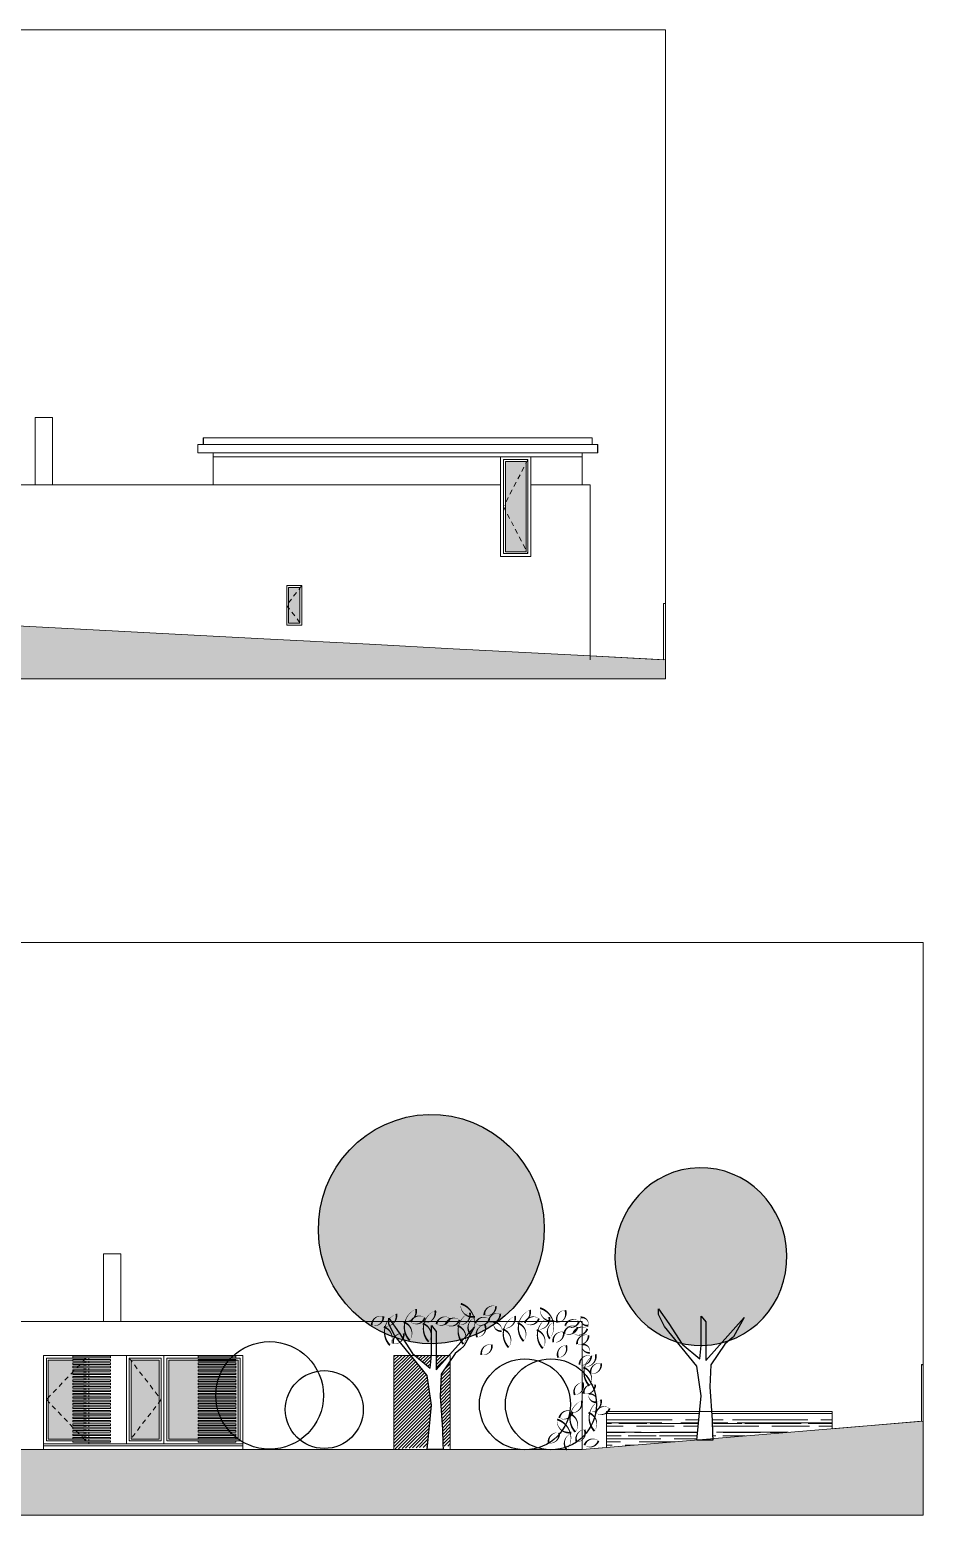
# Model space of a CAD drawing. Header units: metres. Extents: x -183 to 1639, y -350 to 198.
# Drawn here: x 564.62 to 588.37, y -183.95 to -144.46 of the extents above; entities that cross this region are included whole.
import ezdxf

# ---------------------------------------------------------------- set-up
doc = ezdxf.new("R2010")
doc.units = ezdxf.units.M
doc.header["$MEASUREMENT"] = 0
doc.header["$XCLIPFRAME"] = 2
doc.linetypes.add('DASHED', pattern=[19.05, 12.7, -6.35])
doc.layers.add('FLOATINGWINDOWS', color=2, linetype='Continuous', plot=False)
for name, color, linetype in [('okna', 4, 'Continuous'), ('panely', 4, 'Continuous'), ('pohled', 4, 'Continuous'), ('SRAFA', 251, 'Continuous'), ('SRAFY-TERÉN', 252, 'Continuous'), ('stafaz', 254, 'Continuous'), ('zariz.predmety', 203, 'Continuous')]:
    doc.layers.add(name, color=color, linetype=linetype)
picture_1 = doc.add_image_def('image1.jpg', size_in_pixel=(1024, 512))
picture_2 = doc.add_image_def('image2.jpg', size_in_pixel=(1280, 1024))
pattern_1 = [(360, (28.2745, 62.7584), (0.55, 0.25), [3.75, -0.5, 1.25, -0.25]), (360, (28.607, 62.8834), (-0.25, 0.3325), [0.75, -0.0825, 1.5, -0.1875]), (360, (28.3995, 62.9709), (1.3, 0.1675), [2, -0.35, 1, -0.25])]

msp = doc.modelspace()

# ---------------------------------------------------------------- hatches: boundary and pattern name
at = {"layer": 'SRAFA', "linetype": 'Continuous', "lineweight": 0}
for points in [[(577.815, -155.935), (577.265, -155.935), (577.265, -158.335), (577.815, -158.335)], [(571.504, -159.285), (571.804, -159.285), (571.804, -160.235), (571.504, -160.235)], [(565.118, -179.821), (566.068, -179.821), (566.068, -181.921), (565.118, -181.921)], [(567.318, -179.821), (568.068, -179.821), (568.068, -181.921), (567.318, -181.921)], [(568.318, -179.821), (570.168, -179.821), (570.168, -181.921), (568.318, -181.921)]]:
    msp.add_hatch(color=254, dxfattribs=at).paths.add_polyline_path(points)
h = msp.add_hatch(dxfattribs=at)
h.set_pattern_fill('ANSI31', color=254, scale=0.5, style=0)
h.paths.add_polyline_path([(574.75, -179.696), (574.303, -179.696), (574.303, -182.183), (575.195, -182.136), (575.306, -181.019), (575.189, -180.235)])
h.paths.add_polyline_path([(575.305, -179.696), (574.856, -179.696), (575.267, -180.038)], flags=17)
h.paths.add_polyline_path([(575.766, -179.696), (575.424, -179.696), (575.424, -180.078)])
h.paths.add_polyline_path([(575.803, -179.837), (575.556, -180.196), (575.535, -180.783), (575.599, -181.668), (575.607, -182.034), (575.609, -182.114), (575.803, -182.104)])
h = msp.add_hatch(dxfattribs=at)
h.set_pattern_fill('AR-RROOF', color=256, scale=0.25, style=0)
h.set_pattern_definition(pattern_1)
h.paths.add_polyline_path([(582.43, -181.19), (579.989, -181.19, -0.051189), (579.953, -181.223), (579.953, -181.886), (582.374, -181.758)])
h = msp.add_hatch(dxfattribs=at)
h.set_pattern_fill('AR-RROOF', color=256, scale=0.25, style=0)
h.set_pattern_definition(pattern_1)
h.paths.add_polyline_path([(585.953, -181.19), (582.748, -181.19), (582.765, -181.419), (582.772, -181.737), (585.953, -181.57)])
h = msp.add_hatch(dxfattribs=at)
h.set_pattern_fill('AR-RROOF', color=256, scale=0.25, style=0)
h.set_pattern_definition(pattern_1)
h.paths.add_polyline_path([(585.953, -181.644), (585.953, -181.57), (582.772, -181.737), (582.773, -181.785), (582.776, -181.908)])
h = msp.add_hatch(dxfattribs=at)
h.set_pattern_fill('AR-RROOF', color=256, scale=0.25, style=0)
h.set_pattern_definition(pattern_1)
h.paths.add_polyline_path([(582.374, -181.758), (579.953, -181.886), (579.953, -182.142), (582.355, -181.943)])
at = {"layer": 'SRAFY-TERÉN', "linetype": 'Continuous', "lineweight": 0}
for points in [[(579.524, -161.105), (581.519, -161.21), (581.519, -161.71), (543.449, -161.71), (543.449, -159.206), (552.519, -159.684), (570.848, -160.649), (573.655, -160.796), (575.875, -160.913)], [(552.303, -183.446), (550.303, -183.446), (550.303, -183.946), (588.372, -183.946), (588.372, -181.442), (579.303, -182.196), (560.993, -182.196), (560.743, -182.196), (560.743, -183.446)]]:
    msp.add_hatch(color=256, dxfattribs=at).paths.add_polyline_path(points)
at = {"layer": 'zariz.predmety', "linetype": 'Continuous', "ltscale": 0.001}
h = msp.add_hatch(color=252, dxfattribs=at)
edge = h.paths.add_edge_path()
edge.add_ellipse((575.297, -176.339), major_axis=(-0.065, 3.046), ratio=0.9851, start_angle=0, end_angle=360)
h = msp.add_hatch(color=252, dxfattribs=at)
edge = h.paths.add_edge_path()
edge.add_ellipse((582.463, -177.071), major_axis=(-0.05, 2.362), ratio=0.967195, start_angle=0, end_angle=360)

# ---------------------------------------------------------------- linework, layer by layer
at = {"layer": 'FLOATINGWINDOWS', "linetype": 'Continuous', "lineweight": 0, "flags": 128}
for points in [[(579.524, -161.105), (581.519, -161.21), (581.519, -161.71), (543.449, -161.71), (543.449, -159.206), (552.519, -159.684), (570.848, -160.649), (573.655, -160.796), (575.875, -160.913)], [(552.303, -183.446), (550.303, -183.446), (550.303, -183.946), (588.372, -183.946), (588.372, -181.442), (579.303, -182.196), (560.993, -182.196), (560.743, -182.196), (560.743, -183.446)]]:
    msp.add_lwpolyline(points, close=True, dxfattribs=at)
at = {"layer": 'okna', "linetype": 'Continuous', "lineweight": 0}
for p, q in [((565.234, -154.763), (564.774, -154.763)), ((564.774, -154.763), (564.774, -156.56)), ((565.234, -154.763), (565.234, -156.56)), ((569.239, -155.481), (569.239, -155.31)), ((579.569, -155.481), (579.569, -155.31)), ((577.14, -156.56), (552.519, -156.56)), ((571.079, -156.56), (573.029, -156.56)), ((571.233, -156.56), (571.173, -156.56)), ((571.393, -156.56), (571.333, -156.56)), ((571.571, -156.56), (571.511, -156.56)), ((571.796, -156.56), (571.736, -156.56)), ((571.966, -156.56), (571.906, -156.56)), ((572.398, -156.56), (572.338, -156.56)), ((572.753, -156.56), (572.693, -156.56)), ((572.963, -156.56), (572.903, -156.56)), ((573.029, -156.56), (573.304, -156.56)), ((573.238, -156.56), (573.178, -156.56)), ((575.058, -156.56), (574.998, -156.56)), ((575.268, -156.56), (575.208, -156.56)), ((575.334, -156.56), (575.609, -156.56)), ((575.543, -156.56), (575.483, -156.56)), ((578.579, -156.56), (577.94, -156.56)), ((579.519, -156.56), (578.579, -156.56)), ((579.519, -161.21), (579.519, -156.56)), ((577.274, -158.46), (577.214, -158.46)), ((577.34, -158.46), (577.915, -158.46)), ((577.849, -158.46), (577.789, -158.46)), ((566.588, -176.999), (567.048, -176.999)), ((566.588, -176.999), (566.588, -178.796)), ((567.048, -176.999), (567.048, -178.796)), ((560.743, -178.796), (579.303, -178.796)), ((579.303, -178.796), (579.303, -182.196)), ((579.953, -181.19), (579.953, -182.142)), ((582.43, -181.19), (579.953, -181.19)), ((585.953, -181.19), (582.748, -181.19)), ((585.953, -181.19), (585.953, -181.644)), ((564.993, -182.099), (564.993, -182.196)), ((566.193, -182.046), (567.193, -182.046)), ((570.293, -182.099), (570.293, -182.196))]:
    msp.add_line(p, q, dxfattribs=at)
at = {"layer": 'okna', "linetype": 'DASHED', "lineweight": 0, "ltscale": 0.01}
for p, q in [((577.865, -155.885), (577.215, -157.135)), ((577.215, -157.135), (577.865, -158.385)), ((571.854, -159.235), (571.454, -159.76)), ((571.454, -159.76), (571.854, -160.285)), ((566.118, -179.771), (565.068, -180.871)), ((567.268, -179.771), (568.118, -180.871)), ((565.068, -180.871), (566.118, -181.971)), ((568.118, -180.871), (567.268, -181.971))]:
    msp.add_line(p, q, dxfattribs=at)
at = {"layer": 'okna', "linetype": 'Continuous', "lineweight": 0}
for points in [[(571.454, -159.235), (571.854, -159.235), (571.854, -160.285), (571.454, -160.285)], [(571.504, -159.285), (571.804, -159.285), (571.804, -160.235), (571.504, -160.235)], [(565.775, -179.718), (566.775, -179.718), (566.775, -179.758), (565.775, -179.758)], [(565.775, -179.807), (566.775, -179.807), (566.775, -179.847), (565.775, -179.847)], [(565.775, -179.897), (566.775, -179.897), (566.775, -179.937), (565.775, -179.937)], [(565.775, -179.987), (566.775, -179.987), (566.775, -180.027), (565.775, -180.027)], [(567.193, -179.696), (568.193, -179.696), (568.193, -182.046), (567.193, -182.046)], [(567.268, -179.771), (568.118, -179.771), (568.118, -181.971), (567.268, -181.971)], [(567.318, -179.821), (568.068, -179.821), (568.068, -181.921), (567.318, -181.921)], [(568.193, -179.696), (570.293, -179.696), (570.293, -182.046), (568.193, -182.046)], [(568.268, -179.771), (570.218, -179.771), (570.218, -181.971), (568.268, -181.971)], [(568.318, -179.821), (570.168, -179.821), (570.168, -181.921), (568.318, -181.921)], [(569.104, -179.718), (570.104, -179.718), (570.104, -179.758), (569.104, -179.758)], [(569.104, -179.807), (570.104, -179.807), (570.104, -179.847), (569.104, -179.847)], [(569.104, -179.897), (570.104, -179.897), (570.104, -179.937), (569.104, -179.937)], [(569.104, -179.987), (570.104, -179.987), (570.104, -180.027), (569.104, -180.027)], [(565.775, -180.077), (566.775, -180.077), (566.775, -180.117), (565.775, -180.117)], [(565.775, -180.167), (566.775, -180.167), (566.775, -180.207), (565.775, -180.207)], [(565.775, -180.257), (566.775, -180.257), (566.775, -180.297), (565.775, -180.297)], [(565.775, -180.347), (566.775, -180.347), (566.775, -180.387), (565.775, -180.387)], [(565.775, -180.437), (566.775, -180.437), (566.775, -180.477), (565.775, -180.477)], [(569.104, -180.077), (570.104, -180.077), (570.104, -180.117), (569.104, -180.117)], [(569.104, -180.167), (570.104, -180.167), (570.104, -180.207), (569.104, -180.207)], [(569.104, -180.257), (570.104, -180.257), (570.104, -180.297), (569.104, -180.297)], [(569.104, -180.347), (570.104, -180.347), (570.104, -180.387), (569.104, -180.387)], [(569.104, -180.437), (570.104, -180.437), (570.104, -180.477), (569.104, -180.477)], [(565.775, -180.527), (566.775, -180.527), (566.775, -180.567), (565.775, -180.567)], [(565.775, -180.617), (566.775, -180.617), (566.775, -180.657), (565.775, -180.657)], [(565.775, -180.707), (566.775, -180.707), (566.775, -180.747), (565.775, -180.747)], [(565.775, -180.797), (566.775, -180.797), (566.775, -180.837), (565.775, -180.837)], [(569.104, -180.527), (570.104, -180.527), (570.104, -180.567), (569.104, -180.567)], [(569.104, -180.617), (570.104, -180.617), (570.104, -180.657), (569.104, -180.657)], [(569.104, -180.707), (570.104, -180.707), (570.104, -180.747), (569.104, -180.747)], [(569.104, -180.797), (570.104, -180.797), (570.104, -180.837), (569.104, -180.837)], [(565.775, -180.887), (566.775, -180.887), (566.775, -180.927), (565.775, -180.927)], [(565.775, -180.977), (566.775, -180.977), (566.775, -181.017), (565.775, -181.017)], [(565.775, -181.067), (566.775, -181.067), (566.775, -181.107), (565.775, -181.107)], [(565.775, -181.157), (566.775, -181.157), (566.775, -181.197), (565.775, -181.197)], [(569.104, -180.887), (570.104, -180.887), (570.104, -180.927), (569.104, -180.927)], [(569.104, -180.977), (570.104, -180.977), (570.104, -181.017), (569.104, -181.017)], [(569.104, -181.067), (570.104, -181.067), (570.104, -181.107), (569.104, -181.107)], [(569.104, -181.157), (570.104, -181.157), (570.104, -181.197), (569.104, -181.197)], [(565.775, -181.247), (566.775, -181.247), (566.775, -181.287), (565.775, -181.287)], [(565.775, -181.337), (566.775, -181.337), (566.775, -181.377), (565.775, -181.377)], [(565.775, -181.426), (566.775, -181.426), (566.775, -181.466), (565.775, -181.466)], [(565.775, -181.516), (566.775, -181.516), (566.775, -181.556), (565.775, -181.556)], [(565.775, -181.606), (566.775, -181.606), (566.775, -181.646), (565.775, -181.646)], [(569.104, -181.247), (570.104, -181.247), (570.104, -181.287), (569.104, -181.287)], [(569.104, -181.337), (570.104, -181.337), (570.104, -181.377), (569.104, -181.377)], [(569.104, -181.426), (570.104, -181.426), (570.104, -181.466), (569.104, -181.466)], [(569.104, -181.516), (570.104, -181.516), (570.104, -181.556), (569.104, -181.556)], [(569.104, -181.606), (570.104, -181.606), (570.104, -181.646), (569.104, -181.646)], [(565.775, -181.696), (566.775, -181.696), (566.775, -181.736), (565.775, -181.736)], [(565.775, -181.786), (566.775, -181.786), (566.775, -181.826), (565.775, -181.826)], [(565.775, -181.876), (566.775, -181.876), (566.775, -181.916), (565.775, -181.916)], [(565.775, -181.966), (566.775, -181.966), (566.775, -182.006), (565.775, -182.006)], [(569.104, -181.696), (570.104, -181.696), (570.104, -181.736), (569.104, -181.736)], [(569.104, -181.786), (570.104, -181.786), (570.104, -181.826), (569.104, -181.826)], [(569.104, -181.876), (570.104, -181.876), (570.104, -181.916), (569.104, -181.916)], [(569.104, -181.966), (570.104, -181.966), (570.104, -182.006), (569.104, -182.006)], [(564.993, -182.046), (570.293, -182.046), (570.293, -182.099), (564.993, -182.099)]]:
    msp.add_lwpolyline(points, close=True, dxfattribs=at)
for points in [[(566.193, -182.006), (566.193, -182.046), (564.993, -182.046), (564.993, -179.696), (566.193, -179.696), (566.193, -179.718)], [(565.775, -181.971), (565.068, -181.971), (565.068, -179.771), (566.118, -179.771), (566.118, -179.807)], [(566.068, -181.916), (566.068, -181.921), (565.118, -181.921), (565.118, -179.821), (565.775, -179.821)], [(566.068, -179.847), (566.068, -179.897)], [(566.068, -179.937), (566.068, -179.987)], [(566.068, -180.027), (566.068, -180.077)], [(566.118, -179.847), (566.118, -179.897)], [(566.118, -179.937), (566.118, -179.987)], [(566.118, -180.027), (566.118, -180.077)], [(566.193, -179.758), (566.193, -179.807)], [(566.193, -179.847), (566.193, -179.897)], [(566.193, -179.937), (566.193, -179.987)], [(566.193, -180.027), (566.193, -180.077)], [(566.068, -180.117), (566.068, -180.167)], [(566.068, -180.207), (566.068, -180.257)], [(566.068, -180.297), (566.068, -180.347)], [(566.068, -180.387), (566.068, -180.437)], [(566.118, -180.117), (566.118, -180.167)], [(566.118, -180.207), (566.118, -180.257)], [(566.118, -180.297), (566.118, -180.347)], [(566.118, -180.387), (566.118, -180.437)], [(566.193, -180.117), (566.193, -180.167)], [(566.193, -180.207), (566.193, -180.257)], [(566.193, -180.297), (566.193, -180.347)], [(566.193, -180.387), (566.193, -180.437)], [(566.068, -180.477), (566.068, -180.527)], [(566.068, -180.567), (566.068, -180.617)], [(566.068, -180.657), (566.068, -180.707)], [(566.068, -180.747), (566.068, -180.797)], [(566.068, -180.837), (566.068, -180.887)], [(566.118, -180.477), (566.118, -180.527)], [(566.118, -180.567), (566.118, -180.617)], [(566.118, -180.657), (566.118, -180.707)], [(566.118, -180.747), (566.118, -180.797)], [(566.118, -180.837), (566.118, -180.887)], [(566.193, -180.477), (566.193, -180.527)], [(566.193, -180.567), (566.193, -180.617)], [(566.193, -180.657), (566.193, -180.707)], [(566.193, -180.747), (566.193, -180.797)], [(566.193, -180.837), (566.193, -180.887)], [(566.068, -180.927), (566.068, -180.977)], [(566.068, -181.017), (566.068, -181.067)], [(566.068, -181.107), (566.068, -181.157)], [(566.068, -181.197), (566.068, -181.247)], [(566.118, -180.927), (566.118, -180.977)], [(566.118, -181.017), (566.118, -181.067)], [(566.118, -181.107), (566.118, -181.157)], [(566.118, -181.197), (566.118, -181.247)], [(566.193, -180.927), (566.193, -180.977)], [(566.193, -181.017), (566.193, -181.067)], [(566.193, -181.107), (566.193, -181.157)], [(566.193, -181.197), (566.193, -181.247)], [(566.068, -181.287), (566.068, -181.337)], [(566.068, -181.377), (566.068, -181.426)], [(566.068, -181.466), (566.068, -181.516)], [(566.068, -181.556), (566.068, -181.606)], [(566.118, -181.287), (566.118, -181.337)], [(566.118, -181.377), (566.118, -181.426)], [(566.118, -181.466), (566.118, -181.516)], [(566.118, -181.556), (566.118, -181.606)], [(566.193, -181.287), (566.193, -181.337)], [(566.193, -181.377), (566.193, -181.426)], [(566.193, -181.466), (566.193, -181.516)], [(566.193, -181.556), (566.193, -181.606)], [(566.068, -181.646), (566.068, -181.696)], [(566.068, -181.736), (566.068, -181.786)], [(566.068, -181.826), (566.068, -181.876)], [(566.118, -181.646), (566.118, -181.696)], [(566.118, -181.736), (566.118, -181.786)], [(566.118, -181.826), (566.118, -181.876)], [(566.118, -181.916), (566.118, -181.966)], [(566.193, -181.646), (566.193, -181.696)], [(566.193, -181.736), (566.193, -181.786)], [(566.193, -181.826), (566.193, -181.876)], [(566.193, -181.916), (566.193, -181.966)]]:
    msp.add_lwpolyline(points, dxfattribs=at)
at = {"layer": 'panely', "linetype": 'Continuous', "lineweight": 0}
for p, q in [((569.504, -155.71), (569.504, -156.56)), ((577.14, -155.81), (577.14, -158.46)), ((577.94, -155.81), (577.94, -158.46)), ((579.304, -155.71), (579.304, -156.56)), ((581.519, -159.71), (581.469, -159.71)), ((581.469, -159.71), (581.469, -161.21)), ((581.519, -161.21), (581.519, -159.71)), ((588.322, -181.442), (588.322, -179.942)), ((588.372, -179.942), (588.322, -179.942)), ((588.372, -181.442), (588.372, -179.942))]:
    msp.add_line(p, q, dxfattribs=at)
for points in [[(577.14, -155.81), (577.94, -155.81), (577.94, -158.46), (577.14, -158.46)], [(577.215, -155.885), (577.865, -155.885), (577.865, -158.385), (577.215, -158.385)], [(577.265, -155.935), (577.815, -155.935), (577.815, -158.335), (577.265, -158.335)]]:
    msp.add_lwpolyline(points, close=True, dxfattribs=at)
at = {"layer": 'pohled', "lineweight": 0}
for p, q in [((579.719, -155.481), (569.089, -155.481)), ((569.089, -155.71), (569.089, -155.481)), ((579.569, -155.31), (569.239, -155.31)), ((579.719, -155.71), (579.719, -155.481)), ((579.719, -155.71), (569.089, -155.71)), ((579.304, -155.81), (569.504, -155.81)), ((579.304, -155.785), (579.304, -155.71)), ((579.304, -156.56), (579.304, -156.485)), ((564.993, -182.046), (564.993, -179.696)), ((566.193, -179.696), (570.293, -179.696)), ((566.193, -179.696), (566.193, -179.718)), ((566.193, -179.758), (566.193, -179.807)), ((566.193, -179.847), (566.193, -179.897)), ((566.193, -179.937), (566.193, -179.987)), ((566.193, -180.027), (566.193, -180.077)), ((567.193, -179.696), (567.193, -182.046)), ((568.193, -179.696), (568.193, -182.046)), ((570.293, -179.696), (570.293, -182.046)), ((574.303, -182.196), (574.303, -179.696)), ((574.303, -179.696), (575.803, -179.696)), ((575.803, -179.696), (575.803, -182.196)), ((566.193, -180.117), (566.193, -180.167)), ((566.193, -180.207), (566.193, -180.257)), ((566.193, -180.297), (566.193, -180.347)), ((566.193, -180.387), (566.193, -180.437)), ((566.193, -180.477), (566.193, -180.527)), ((566.193, -180.567), (566.193, -180.617)), ((566.193, -180.657), (566.193, -180.707)), ((566.193, -180.747), (566.193, -180.797)), ((566.193, -180.837), (566.193, -180.887)), ((566.193, -180.927), (566.193, -180.977)), ((566.193, -181.017), (566.193, -181.067)), ((566.193, -181.107), (566.193, -181.157)), ((566.193, -181.197), (566.193, -181.247)), ((566.193, -181.287), (566.193, -181.337)), ((566.193, -181.377), (566.193, -181.426)), ((566.193, -181.466), (566.193, -181.516)), ((566.193, -181.556), (566.193, -181.606)), ((566.193, -181.646), (566.193, -181.696)), ((566.193, -181.736), (566.193, -181.786)), ((566.193, -181.826), (566.193, -181.876)), ((566.193, -181.916), (566.193, -181.966)), ((566.193, -182.006), (566.193, -182.046)), ((566.193, -182.046), (565.193, -182.046))]:
    msp.add_line(p, q, dxfattribs=at)
at = {"layer": 'zariz.predmety', "color": 253, "linetype": 'Continuous', "ltscale": 0.001}
for points in [[(574.722, -179.298, 0, 0, 0.520567), (574.722, -179.298, 0, 0.05, 0.520567), (574.562, -178.813, 0, 0.05, 0.520567), (574.583, -178.79, 0, 0.05, 0.520567), (574.893, -178.464, 0, 0.05, 0.520567), (574.722, -179.298, 0.05, 0.05, 0)], [(575.229, -179.336, 0, 0, 0.520567), (575.229, -179.336, 0, 0.05, 0.520567), (575.069, -178.851, 0, 0.05, 0.520567), (575.09, -178.828, 0, 0.05, 0.520567), (575.4, -178.502, 0, 0.05, 0.520567), (575.229, -179.336, 0.05, 0.05, 0)], [(576.081, -178.323, 0, 0, 0.520567), (576.081, -178.323, 0, 0.05, 0.520567), (576.458, -178.667, 0, 0.05, 0.520567), (576.451, -178.698, 0, 0.05, 0.520567), (576.34, -179.134, 0, 0.05, 0.520567), (576.081, -178.323, 0.05, 0.05, 0)], [(577.015, -178.39, 0, 0, 0.520567), (577.015, -178.39, 0, 0.05, 0.520567), (576.706, -178.627, 0, 0.05, 0.520567), (577.015, -178.39, 0.05, 0.05, 0)], [(577.752, -179.322, 0, 0, 0.520567), (577.752, -179.322, 0, 0.05, 0.520567), (577.592, -178.837, 0, 0.05, 0.520567), (577.613, -178.814, 0, 0.05, 0.520567), (577.923, -178.487, 0, 0.05, 0.520567), (577.752, -179.322, 0.05, 0.05, 0)], [(578.188, -178.439, 0, 0, 0.520567), (578.188, -178.439, 0, 0.05, 0.520567), (578.566, -178.783, 0, 0.05, 0.520567), (578.559, -178.814, 0, 0.05, 0.520567), (578.448, -179.25, 0, 0.05, 0.520567), (578.188, -178.439, 0.05, 0.05, 0)], [(578.647, -178.824, 0, 0, 0.520567), (578.647, -178.824, 0, 0.05, 0.520567), (578.856, -178.495, 0, 0.05, 0.520567), (578.647, -178.824, 0.05, 0.05, 0)], [(573.715, -178.897, 0, 0, 0.520567), (573.715, -178.897, 0, 0.05, 0.520567), (574.024, -178.661, 0, 0.05, 0.520567), (573.715, -178.897, 0.05, 0.05, 0)], [(574.196, -179.427, 0, 0, 0.520567), (574.196, -179.427, 0, 0.05, 0.520567), (574.036, -178.942, 0, 0.05, 0.520567), (574.057, -178.918, 0, 0.05, 0.520567), (574.367, -178.592, 0, 0.05, 0.520567), (574.196, -179.427, 0.05, 0.05, 0)], [(574.754, -178.813, 0, 0, 0.520567), (574.754, -178.813, 0, 0.05, 0.520567), (575.124, -178.694, 0, 0.05, 0.520567), (574.754, -178.813, 0.05, 0.05, 0)], [(575.788, -178.702, 0, 0, 0.520567), (575.788, -178.702, 0, 0.05, 0.520567), (575.435, -178.866, 0, 0.05, 0.520567), (575.788, -178.702, 0.05, 0.05, 0)], [(575.676, -178.87, 0, 0, 0.520567), (575.676, -178.87, 0, 0.05, 0.520567), (576.047, -178.752, 0, 0.05, 0.520567), (575.676, -178.87, 0.05, 0.05, 0)], [(576.152, -179.394, 0, 0, 0.520567), (576.152, -179.394, 0, 0.05, 0.520567), (575.991, -178.909, 0, 0.05, 0.520567), (576.012, -178.885, 0, 0.05, 0.520567), (576.322, -178.559, 0, 0.05, 0.520567), (576.152, -179.394, 0.05, 0.05, 0)], [(576.467, -178.849, 0, 0, 0.520567), (576.467, -178.849, 0, 0.05, 0.520567), (576.838, -178.73, 0, 0.05, 0.520567), (576.467, -178.849, 0.05, 0.05, 0)], [(576.514, -179.214, 0, 0, 0.520567), (576.514, -179.214, 0, 0.05, 0.520567), (576.723, -178.886, 0, 0.05, 0.520567), (576.514, -179.214, 0.05, 0.05, 0)], [(577.13, -178.584, 0, 0, 0.520567), (577.13, -178.584, 0, 0.05, 0.520567), (576.821, -178.821, 0, 0.05, 0.520567), (577.13, -178.584, 0.05, 0.05, 0)], [(576.959, -178.83, 0, 0, 0.520567), (576.959, -178.83, 0, 0.05, 0.520567), (577.163, -179.048, 0, 0.05, 0.520567), (576.959, -178.83, 0.05, 0.05, 0)], [(577.352, -179.484, 0, 0, 0.520567), (577.352, -179.484, 0, 0.05, 0.520567), (577.192, -178.999, 0, 0.05, 0.520567), (577.213, -178.975, 0, 0.05, 0.520567), (577.523, -178.649, 0, 0.05, 0.520567), (577.352, -179.484, 0.05, 0.05, 0)], [(577.784, -178.836, 0, 0, 0.520567), (577.784, -178.836, 0, 0.05, 0.520567), (578.155, -178.718, 0, 0.05, 0.520567), (577.784, -178.836, 0.05, 0.05, 0)], [(578.259, -179.51, 0, 0, 0.520567), (578.259, -179.51, 0, 0.05, 0.520567), (578.099, -179.025, 0, 0.05, 0.520567), (578.12, -179.001, 0, 0.05, 0.520567), (578.43, -178.675, 0, 0.05, 0.520567), (578.259, -179.51, 0.05, 0.05, 0)], [(578.855, -178.907, 0, 0, 0.520567), (578.855, -178.907, 0, 0.05, 0.520567), (579.225, -178.789, 0, 0.05, 0.520567), (578.855, -178.907, 0.05, 0.05, 0)], [(579.266, -178.687, 0, 0, 0.520567), (579.266, -178.687, 0, 0.05, 0.520567), (579.471, -178.905, 0, 0.05, 0.520567), (579.266, -178.687, 0.05, 0.05, 0)], [(574.562, -179.113, 0, 0, 0.520567), (574.562, -179.113, 0, 0.05, 0.520567), (574.284, -179.385, 0, 0.05, 0.520567), (574.562, -179.113, 0.05, 0.05, 0)], [(578.814, -179.074, 0, 0, 0.520567), (578.814, -179.074, 0, 0.05, 0.520567), (578.537, -179.347, 0, 0.05, 0.520567), (578.814, -179.074, 0.05, 0.05, 0)], [(579.183, -178.943, 0, 0, 0.520567), (579.183, -178.943, 0, 0.05, 0.520567), (578.83, -179.106, 0, 0.05, 0.520567), (579.183, -178.943, 0.05, 0.05, 0)], [(579.071, -179.111, 0, 0, 0.520567), (579.071, -179.111, 0, 0.05, 0.520567), (579.442, -178.992, 0, 0.05, 0.520567), (579.071, -179.111, 0.05, 0.05, 0)], [(579.476, -179.161, 0, 0, 0.520567), (579.476, -179.161, 0, 0.05, 0.520567), (579.168, -179.398, 0, 0.05, 0.520567), (579.476, -179.161, 0.05, 0.05, 0)], [(576.906, -179.409, 0, 0, 0.520567), (576.906, -179.409, 0, 0.05, 0.520567), (576.629, -179.682, 0, 0.05, 0.520567), (576.906, -179.409, 0.05, 0.05, 0)], [(578.67, -179.757, 0, 0, 0.520567), (578.67, -179.757, 0, 0.05, 0.520567), (578.878, -179.428, 0, 0.05, 0.520567), (578.67, -179.757, 0.05, 0.05, 0)], [(579.305, -179.407, 0, 0, 0.520567), (579.305, -179.407, 0, 0.05, 0.520567), (579.51, -179.625, 0, 0.05, 0.520567), (579.305, -179.407, 0.05, 0.05, 0)], [(579.497, -180.502, 0, 0, 0.520567), (579.497, -180.502, 0, 0.05, 0.520567), (579.337, -180.017, 0, 0.05, 0.520567), (579.358, -179.993, 0, 0.05, 0.520567), (579.668, -179.667, 0, 0.05, 0.520567), (579.497, -180.502, 0.05, 0.05, 0)], [(579.237, -179.944, 0, 0, 0.520567), (579.237, -179.944, 0, 0.05, 0.520567), (579.545, -179.708, 0, 0.05, 0.520567), (579.237, -179.944, 0.05, 0.05, 0)], [(579.809, -179.908, 0, 0, 0.520567), (579.809, -179.908, 0, 0.05, 0.520567), (579.532, -180.181, 0, 0.05, 0.520567), (579.809, -179.908, 0.05, 0.05, 0)], [(579.11, -180.747, 0, 0, 0.520567), (579.11, -180.747, 0, 0.05, 0.520567), (579.319, -180.418, 0, 0.05, 0.520567), (579.11, -180.747, 0.05, 0.05, 0)], [(579.653, -180.474, 0, 0, 0.520567), (579.653, -180.474, 0, 0.05, 0.520567), (579.345, -180.711, 0, 0.05, 0.520567), (579.653, -180.474, 0.05, 0.05, 0)], [(579.635, -181.708, 0, 0, 0.520567), (579.635, -181.708, 0, 0.05, 0.520567), (579.475, -181.223, 0, 0.05, 0.520567), (579.496, -181.199, 0, 0.05, 0.520567), (579.806, -180.873, 0, 0.05, 0.520567), (579.635, -181.708, 0.05, 0.05, 0)], [(579.482, -180.72, 0, 0, 0.520567), (579.482, -180.72, 0, 0.05, 0.520567), (579.687, -180.938, 0, 0.05, 0.520567), (579.482, -180.72, 0.05, 0.05, 0)], [(579.053, -181.196, 0, 0, 0.520567), (579.053, -181.196, 0, 0.05, 0.520567), (578.7, -181.359, 0, 0.05, 0.520567), (579.053, -181.196, 0.05, 0.05, 0)], [(579.126, -181.732, 0, 0, 0.520567), (579.126, -181.732, 0, 0.05, 0.520567), (578.966, -181.247, 0, 0.05, 0.520567), (578.987, -181.223, 0, 0.05, 0.520567), (579.297, -180.897, 0, 0.05, 0.520567), (579.126, -181.732, 0.05, 0.05, 0)], [(579.667, -181.222, 0, 0, 0.520567), (579.667, -181.222, 0, 0.05, 0.520567), (580.037, -181.103, 0, 0.05, 0.520567), (579.667, -181.222, 0.05, 0.05, 0)], [(578.642, -181.399, 0, 0, 0.520567), (578.642, -181.399, 0, 0.05, 0.520567), (579.019, -181.743, 0, 0.05, 0.520567), (579.012, -181.774, 0, 0.05, 0.520567), (578.901, -182.211, 0, 0.05, 0.520567), (578.642, -181.399, 0.05, 0.05, 0)], [(578.692, -181.753, 0, 0, 0.520567), (578.692, -181.753, 0, 0.05, 0.520567), (578.415, -182.026, 0, 0.05, 0.520567), (578.692, -181.753, 0.05, 0.05, 0)], [(579.162, -182, 0, 0, 0.520567), (579.162, -182, 0, 0.05, 0.520567), (579.37, -181.671, 0, 0.05, 0.520567), (579.162, -182, 0.05, 0.05, 0)], [(579.369, -182.083, 0, 0, 0.520567), (579.369, -182.083, 0, 0.05, 0.520567), (579.74, -181.965, 0, 0.05, 0.520567), (579.369, -182.083, 0.05, 0.05, 0)]]:
    msp.add_lwpolyline(points, format="xyseb", close=True, dxfattribs=at)
for points in [[(582.355, -181.947), (582.472, -180.77), (582.355, -179.985), (581.491, -178.926), (581.334, -178.612), (581.334, -178.455), (581.609, -178.848), (581.962, -179.397), (582.433, -179.789), (582.472, -179.436), (582.472, -178.651), (582.59, -178.808), (582.59, -179.828), (583.61, -178.691), (583.327, -179.2), (583.327, -179.2), (583.327, -179.2), (583.236, -179.278), (583.1, -179.397), (582.722, -179.947), (582.701, -180.534), (582.765, -181.419), (582.773, -181.785), (582.777, -181.947)], [(575.189, -182.196), (575.306, -181.019), (575.189, -180.235), (574.325, -179.175), (574.168, -178.862), (574.168, -178.705), (574.443, -179.097), (574.796, -179.646), (575.267, -180.038), (575.306, -179.685), (575.306, -178.901), (575.424, -179.058), (575.424, -180.078), (576.444, -178.94), (576.161, -179.449), (576.161, -179.449), (576.161, -179.449), (576.07, -179.527), (575.934, -179.646), (575.556, -180.196), (575.535, -180.783), (575.599, -181.668), (575.607, -182.034), (575.611, -182.196)]]:
    msp.add_lwpolyline(points, close=True, dxfattribs=at)
for centre, radius in [((571.001, -180.76), 1.43), ((577.785, -180.998), 1.209), ((578.476, -180.998), 1.209), ((572.453, -181.136), 1.035)]:
    msp.add_circle(centre, radius, dxfattribs=at)
msp.add_ellipse((575.297, -176.339), major_axis=(-0.065, 3.046), ratio=0.9851, dxfattribs=at)
msp.add_ellipse((582.463, -177.071), major_axis=(-0.05, 2.362), ratio=0.967195, start_param=-1.570796, end_param=4.712389, dxfattribs=at)

# ---------------------------------------------------------------- pictures from other files: only their frames are drawn
at = {"layer": 'stafaz', "linetype": 'Continuous', "lineweight": 0}
image = msp.add_image(picture_2, insert=(542.534, -167.36), size_in_units=(65.257, 52.206), dxfattribs=at)
image.set_boundary_path([(18.43, 863.57), (18.43, 834.15), (17.45, 834.15), (17.45, 574.317), (764.17, 574.317), (764.17, 873.454), (763.19, 873.454), (763.19, 902.824), (724.94, 900.81), (724.94, 811.668), (720.724, 811.668), (720.724, 794.995), (728.865, 794.995), (728.865, 790.492), (725.922, 790.492), (725.922, 787.15), (523.303, 787.15), (523.303, 790.492), (520.36, 790.492), (520.36, 794.995), (528.5, 794.995), (528.5, 811.668), (444.746, 811.668), (444.746, 776.413), (435.723, 776.413), (435.723, 811.572), (240.024, 811.572), (240.024, 804.06), (234.924, 804.06), (234.924, 811.668), (195.346, 811.668), (195.346, 872.935), (182.596, 872.264), (182.596, 858.625), (64.91, 858.625), (64.91, 866.07), (18.43, 863.57)])
image = msp.add_image(picture_1, insert=(527.145, -196.149), size_in_units=(139.945, 69.972), dxfattribs=at)
image.set_boundary_path([(169.319, 418.535), (169.319, 407.579), (168.953, 407.579), (168.953, 310.797), (447.514, 310.797), (447.514, 392.916), (447.149, 392.916), (447.149, 403.892), (429.81, 405.364), (429.81, 402.047), (385.907, 402.047), (385.907, 409.013), (381.151, 409.408), (381.151, 384.53), (291.479, 384.53), (291.479, 371.378), (288.113, 371.378), (288.113, 384.53), (256.869, 384.53), (256.869, 378.31), (259.905, 378.31), (259.905, 376.63), (258.808, 376.63), (258.808, 375.383), (183.221, 375.383), (183.221, 376.63), (182.124, 376.63), (182.124, 378.31), (185.16, 378.31), (185.16, 384.53), (183.587, 384.53), (183.587, 418.555), (169.319, 418.535)])

doc.saveas('drawing.dxf')
